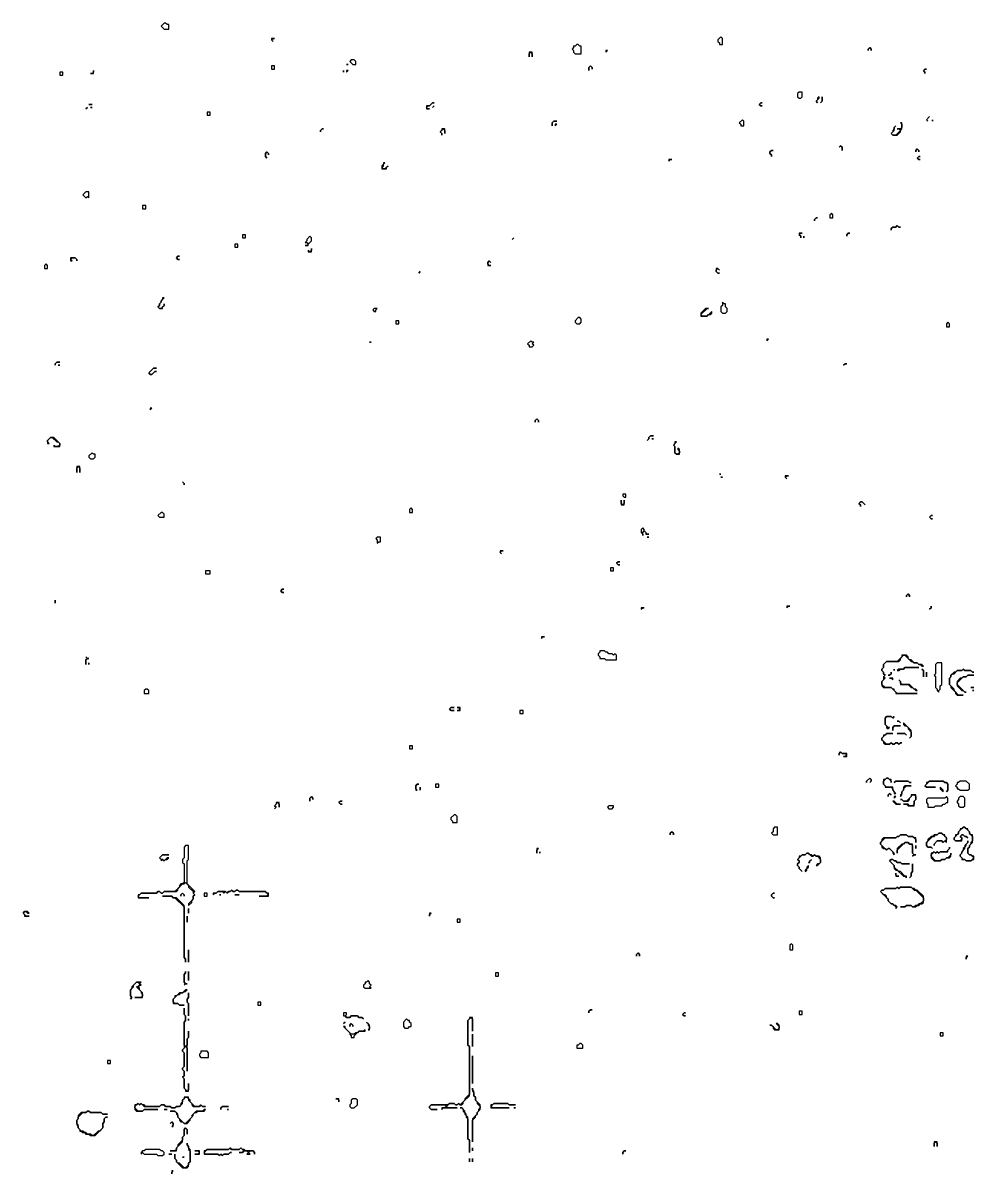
# Model space of a CAD drawing. Header units: metres. Extents: x 0 to 3575, y 1 to 2763.
# Drawn here: x 2308 to 2928, y 2006 to 2756 of the extents above; entities that cross this region are included whole.
import ezdxf

# ---------------------------------------------------------------- set-up
doc = ezdxf.new("R2010")
doc.units = ezdxf.units.M

msp = doc.modelspace()

# ---------------------------------------------------------------- linework, layer by layer
for points in [[(2400, 2756), (2398, 2754), (2400, 2752), (2403, 2752), (2403, 2755), (2402, 2755), (2401, 2756)], [(2470, 2746), (2470, 2745), (2471, 2744), (2470, 2745), (2471, 2746), (2472, 2746)], [(2763, 2747), (2761, 2745), (2761, 2744), (2762, 2743), (2762, 2742), (2764, 2742), (2764, 2746)], [(2669, 2742), (2668, 2741), (2667, 2741), (2667, 2740), (2666, 2739), (2667, 2738), (2667, 2737), (2668, 2736), (2672, 2736), (2672, 2741), (2671, 2741), (2670, 2742)], [(2688, 2738), (2688, 2737), (2689, 2738)], [(2860, 2740), (2859, 2739), (2859, 2738), (2859, 2739), (2860, 2740), (2861, 2739), (2861, 2738), (2861, 2739)], [(2522, 2732), (2521, 2731), (2523, 2729), (2525, 2729), (2525, 2731), (2524, 2732)], [(2638, 2737), (2638, 2734), (2638, 2736), (2639, 2737), (2640, 2736), (2640, 2734), (2640, 2737)], [(2332, 2724), (2332, 2722), (2334, 2722), (2334, 2724)], [(2354, 2725), (2354, 2724), (2353, 2723), (2352, 2723), (2354, 2723)], [(2352, 2725)], [(2366, 2727)], [(2366, 2725)], [(2368, 2727)], [(2368, 2725)], [(2470, 2728), (2470, 2726), (2472, 2726), (2472, 2728)], [(2515, 2726)], [(2517, 2725), (2517, 2724)], [(2519, 2729), (2520, 2729)], [(2519, 2725), (2519, 2724), (2520, 2725)], [(2678, 2728), (2677, 2727), (2677, 2725), (2677, 2727), (2678, 2728), (2679, 2727), (2679, 2726), (2679, 2727)], [(2896, 2726), (2895, 2725), (2896, 2724), (2896, 2723), (2896, 2724), (2895, 2725), (2896, 2726), (2897, 2726)], [(2744, 2711)], [(2744, 2709)], [(2746, 2711)], [(2746, 2709)], [(2814, 2711), (2813, 2710), (2813, 2708), (2814, 2707), (2815, 2707), (2816, 2708), (2816, 2711)], [(2827, 2708), (2826, 2707), (2826, 2706), (2825, 2705), (2826, 2704), (2825, 2705), (2827, 2707)], [(2829, 2708), (2829, 2705), (2828, 2704), (2829, 2705)], [(2350, 2701), (2349, 2700)], [(2351, 2703), (2353, 2703)], [(2352, 2701), (2353, 2701)], [(2575, 2704), (2573, 2702), (2571, 2702), (2571, 2700), (2573, 2700), (2572, 2700), (2571, 2701), (2572, 2702), (2573, 2702), (2575, 2704), (2576, 2704)], [(2576, 2702), (2575, 2701)], [(2789, 2704), (2788, 2703), (2789, 2702), (2790, 2702), (2789, 2702), (2788, 2703), (2789, 2704), (2790, 2704)], [(2428, 2698), (2428, 2696), (2430, 2696), (2430, 2698)], [(2777, 2693), (2775, 2691), (2776, 2690), (2776, 2689), (2778, 2689), (2778, 2692)], [(2879, 2693)], [(2899, 2695), (2897, 2693), (2898, 2692), (2897, 2693)], [(2900, 2697)], [(2901, 2695)], [(2901, 2693), (2901, 2692)], [(2503, 2687), (2502, 2686), (2502, 2685), (2502, 2686), (2503, 2687), (2504, 2687)], [(2504, 2685)], [(2581, 2687), (2581, 2686), (2580, 2685), (2581, 2684), (2581, 2683), (2581, 2684), (2580, 2685), (2582, 2687), (2583, 2686), (2583, 2684), (2583, 2687)], [(2654, 2692), (2653, 2691), (2653, 2689), (2653, 2691), (2654, 2692), (2656, 2692)], [(2653, 2687)], [(2655, 2690), (2655, 2689), (2656, 2690)], [(2880, 2691), (2881, 2690), (2881, 2688), (2880, 2687), (2878, 2687), (2879, 2687), (2880, 2686), (2877, 2683), (2875, 2683), (2874, 2684), (2876, 2686), (2876, 2688), (2877, 2689), (2876, 2688), (2876, 2687), (2875, 2686), (2875, 2685), (2874, 2684), (2875, 2683), (2878, 2683), (2880, 2685), (2880, 2686), (2881, 2687), (2881, 2691)], [(2878, 2691)], [(2467, 2672), (2466, 2671), (2466, 2669), (2467, 2668), (2466, 2669), (2466, 2671), (2467, 2672), (2468, 2671), (2468, 2670), (2468, 2671)], [(2796, 2673), (2795, 2672), (2795, 2671), (2796, 2670), (2796, 2669), (2796, 2670), (2795, 2671), (2795, 2672), (2796, 2673), (2797, 2673)], [(2841, 2676), (2840, 2675), (2841, 2676), (2842, 2675), (2842, 2673), (2842, 2675)], [(2840, 2673)], [(2891, 2674), (2890, 2673), (2890, 2672), (2890, 2673), (2891, 2674), (2892, 2673), (2892, 2672), (2892, 2673)], [(2543, 2665), (2543, 2664), (2542, 2663), (2542, 2661), (2545, 2661), (2545, 2662), (2546, 2663), (2544, 2661), (2543, 2661), (2542, 2662), (2543, 2663), (2543, 2664), (2544, 2665)], [(2545, 2667)], [(2729, 2667), (2729, 2666), (2730, 2667), (2731, 2667)], [(2731, 2665)], [(2892, 2669), (2891, 2668), (2892, 2667), (2893, 2667), (2892, 2667), (2891, 2668), (2892, 2669), (2893, 2669)], [(2349, 2646), (2347, 2644), (2349, 2642), (2350, 2643), (2351, 2642), (2351, 2646)], [(2386, 2637), (2386, 2635), (2388, 2635), (2388, 2637)], [(2825, 2629), (2824, 2628), (2824, 2627), (2824, 2628), (2825, 2629), (2826, 2629)], [(2826, 2627)], [(2835, 2632), (2834, 2631), (2834, 2629), (2836, 2629), (2836, 2631)], [(2451, 2618), (2451, 2616), (2453, 2616), (2453, 2618)], [(2814, 2619), (2814, 2618), (2815, 2617), (2815, 2616), (2815, 2617), (2814, 2618), (2815, 2619), (2816, 2619)], [(2846, 2619), (2845, 2618), (2845, 2617), (2845, 2618), (2846, 2619), (2847, 2619)], [(2878, 2624), (2877, 2623), (2875, 2623), (2874, 2622), (2874, 2621), (2874, 2622), (2875, 2623), (2877, 2623), (2878, 2624), (2879, 2623), (2880, 2623), (2879, 2623)], [(2876, 2621)], [(2446, 2612), (2446, 2610), (2448, 2610), (2448, 2612)], [(2495, 2617), (2493, 2615), (2493, 2614), (2492, 2613), (2493, 2613), (2494, 2612), (2493, 2611), (2492, 2611), (2494, 2611), (2494, 2612), (2496, 2614), (2496, 2616)], [(2628, 2616), (2627, 2615)], [(2817, 2617), (2817, 2616)], [(2847, 2617)], [(2339, 2603), (2339, 2601), (2340, 2601), (2339, 2602), (2340, 2603), (2342, 2603), (2343, 2602), (2343, 2601), (2343, 2602), (2342, 2603)], [(2409, 2604), (2408, 2603), (2409, 2602), (2410, 2602), (2409, 2602), (2408, 2603), (2409, 2604), (2410, 2604)], [(2496, 2609), (2496, 2608), (2495, 2607), (2494, 2608), (2494, 2607), (2496, 2607)], [(2323, 2599), (2322, 2598), (2322, 2596), (2324, 2596), (2324, 2598)], [(2612, 2601), (2611, 2600), (2611, 2598), (2613, 2598), (2612, 2598), (2611, 2599), (2611, 2600), (2612, 2601), (2613, 2600)], [(2699, 2597)], [(2701, 2597)], [(2760, 2596), (2760, 2594), (2761, 2593), (2762, 2593), (2761, 2593), (2760, 2594), (2760, 2595), (2761, 2596), (2762, 2595), (2761, 2596)], [(2567, 2594), (2566, 2593)], [(2712, 2587)], [(2712, 2585)], [(2714, 2587)], [(2714, 2585)], [(2399, 2577), (2399, 2576), (2398, 2575), (2398, 2574), (2397, 2573), (2397, 2572), (2396, 2571), (2397, 2570), (2399, 2570), (2399, 2571), (2400, 2572), (2400, 2573), (2400, 2572), (2398, 2570), (2397, 2570), (2396, 2571), (2397, 2572), (2397, 2573), (2398, 2574), (2398, 2575), (2400, 2577)], [(2764, 2574), (2764, 2572), (2763, 2571), (2763, 2568), (2764, 2567), (2766, 2567), (2767, 2568), (2767, 2570), (2766, 2571), (2766, 2573), (2765, 2573)], [(2537, 2570), (2536, 2569), (2537, 2568), (2538, 2568), (2538, 2569), (2539, 2570)], [(2753, 2570), (2750, 2567), (2750, 2565), (2754, 2565), (2755, 2566), (2756, 2566), (2757, 2567), (2757, 2568), (2754, 2565), (2751, 2565), (2750, 2566), (2754, 2570), (2755, 2570)], [(2551, 2562), (2551, 2560), (2553, 2560), (2553, 2562)], [(2670, 2564), (2668, 2562), (2668, 2561), (2669, 2560), (2671, 2560), (2672, 2561), (2672, 2563), (2671, 2564)], [(2911, 2561), (2910, 2560), (2910, 2558), (2912, 2558), (2912, 2560)], [(2793, 2550), (2793, 2549), (2794, 2550)], [(2534, 2548), (2535, 2548)], [(2534, 2546)], [(2639, 2549), (2637, 2547), (2638, 2546), (2638, 2545), (2640, 2545), (2641, 2546), (2640, 2547), (2641, 2548), (2640, 2548)], [(2644, 2549)], [(2645, 2547)], [(2330, 2535), (2329, 2534), (2329, 2533), (2329, 2534), (2330, 2535), (2332, 2535)], [(2682, 2542)], [(2682, 2540)], [(2684, 2542)], [(2684, 2540)], [(2331, 2533), (2332, 2533)], [(2393, 2531), (2390, 2528), (2391, 2527), (2392, 2527), (2394, 2529), (2395, 2529), (2394, 2529), (2392, 2527), (2391, 2527), (2390, 2528), (2393, 2531), (2395, 2531)], [(2844, 2534), (2843, 2533), (2844, 2534), (2845, 2534)], [(2843, 2531)], [(2845, 2531)], [(2391, 2505), (2391, 2504), (2392, 2505)], [(2631, 2509)], [(2631, 2507)], [(2643, 2498), (2642, 2497), (2642, 2496), (2642, 2497), (2643, 2498), (2644, 2497), (2644, 2496), (2644, 2497)], [(2326, 2486), (2324, 2484), (2324, 2482), (2325, 2482), (2324, 2483), (2324, 2484), (2326, 2486), (2327, 2486), (2330, 2483), (2331, 2483), (2332, 2482), (2332, 2481), (2331, 2480), (2329, 2480), (2328, 2481), (2328, 2480), (2332, 2480), (2332, 2482), (2328, 2486)], [(2717, 2487), (2716, 2486), (2716, 2485), (2715, 2484), (2716, 2485), (2716, 2486), (2717, 2487), (2719, 2487)], [(2718, 2485), (2719, 2485)], [(2733, 2483), (2733, 2482), (2732, 2481), (2733, 2480), (2733, 2476), (2734, 2475), (2736, 2475), (2736, 2478), (2735, 2479), (2735, 2478), (2736, 2477), (2736, 2476), (2735, 2475), (2734, 2475), (2733, 2476), (2733, 2480), (2732, 2481), (2734, 2483)], [(2353, 2476), (2351, 2474), (2351, 2473), (2352, 2472), (2354, 2472), (2355, 2473), (2355, 2475), (2354, 2475)], [(2343, 2467), (2343, 2463), (2343, 2466), (2344, 2467), (2345, 2466), (2345, 2463), (2345, 2467)], [(2762, 2462), (2763, 2462)], [(2763, 2460), (2764, 2460)], [(2766, 2462)], [(2766, 2460)], [(2805, 2461), (2805, 2460), (2806, 2459), (2805, 2460), (2806, 2461), (2807, 2461)], [(2412, 2459)], [(2412, 2457), (2413, 2456), (2413, 2455), (2413, 2456)], [(2414, 2459)], [(2698, 2445), (2698, 2442), (2700, 2442), (2700, 2445), (2700, 2443), (2699, 2442), (2698, 2443)], [(2699, 2449), (2699, 2448), (2700, 2447), (2701, 2447), (2701, 2449)], [(2561, 2440), (2560, 2439), (2560, 2437), (2562, 2437), (2562, 2439)], [(2854, 2444), (2853, 2443), (2854, 2442), (2854, 2441), (2854, 2442), (2853, 2443), (2854, 2444), (2855, 2444), (2857, 2442), (2855, 2444)], [(2398, 2437), (2396, 2435), (2397, 2434), (2400, 2434), (2400, 2436), (2399, 2437)], [(2900, 2435), (2899, 2434), (2900, 2433), (2901, 2433), (2900, 2433), (2899, 2434), (2900, 2435), (2901, 2435)], [(2712, 2427), (2711, 2426), (2711, 2424), (2712, 2423), (2712, 2422), (2712, 2424), (2713, 2425), (2714, 2424), (2714, 2423), (2716, 2423), (2715, 2423), (2713, 2425), (2713, 2426)], [(2539, 2421), (2538, 2420), (2539, 2419), (2539, 2417), (2540, 2418), (2541, 2418), (2541, 2421)], [(2715, 2421), (2716, 2421)], [(2619, 2412), (2619, 2411), (2620, 2410), (2619, 2411), (2620, 2412), (2621, 2412)], [(2623, 2411)], [(2691, 2401), (2691, 2399), (2693, 2399), (2693, 2401)], [(2696, 2405), (2695, 2404), (2696, 2403), (2697, 2403), (2696, 2403), (2695, 2404), (2696, 2405), (2697, 2405)], [(2427, 2399), (2427, 2397), (2430, 2397), (2430, 2399)], [(2477, 2387), (2476, 2386), (2477, 2385), (2478, 2385), (2477, 2385), (2476, 2386), (2477, 2387), (2478, 2387)], [(2329, 2380), (2329, 2378)], [(2331, 2378)], [(2885, 2384), (2884, 2383), (2884, 2382), (2884, 2383), (2885, 2384), (2886, 2383), (2886, 2382), (2886, 2383)], [(2884, 2380)], [(2884, 2378)], [(2886, 2380)], [(2886, 2378)], [(2711, 2375), (2711, 2374), (2712, 2375), (2713, 2375)], [(2713, 2373)], [(2806, 2376), (2806, 2375), (2807, 2376), (2808, 2376)], [(2900, 2376), (2900, 2375), (2899, 2374), (2900, 2375)], [(2902, 2377)], [(2902, 2375)], [(2646, 2356), (2646, 2355), (2647, 2356), (2648, 2356)], [(2647, 2353)], [(2349, 2343), (2350, 2342), (2349, 2341), (2349, 2338), (2349, 2341), (2350, 2342), (2351, 2342), (2350, 2342)], [(2684, 2347), (2684, 2346), (2683, 2345), (2683, 2344), (2684, 2343), (2684, 2342), (2687, 2342), (2688, 2341), (2695, 2341), (2695, 2344), (2694, 2345), (2693, 2344), (2692, 2345), (2690, 2345), (2689, 2346), (2688, 2346), (2687, 2347)], [(2881, 2344), (2881, 2343), (2878, 2340), (2871, 2340), (2869, 2338), (2869, 2336), (2868, 2335), (2868, 2334), (2869, 2333), (2869, 2332), (2870, 2331), (2869, 2330), (2869, 2328), (2868, 2327), (2868, 2324), (2869, 2323), (2874, 2323), (2877, 2320), (2877, 2319), (2891, 2319), (2878, 2319), (2876, 2321), (2876, 2322), (2875, 2322), (2874, 2323), (2870, 2323), (2868, 2325), (2868, 2327), (2870, 2329), (2869, 2330), (2870, 2331), (2869, 2332), (2869, 2333), (2868, 2334), (2868, 2335), (2869, 2336), (2869, 2338), (2871, 2340), (2879, 2340), (2880, 2341), (2880, 2342), (2882, 2344), (2883, 2344), (2887, 2340), (2888, 2340), (2889, 2339), (2891, 2339), (2892, 2338), (2893, 2338), (2894, 2337), (2895, 2337), (2894, 2338), (2892, 2338), (2891, 2339), (2889, 2339), (2887, 2341), (2886, 2341), (2885, 2342), (2885, 2343), (2884, 2344)], [(2351, 2339), (2351, 2338)], [(2874, 2333), (2874, 2332), (2873, 2331), (2872, 2331), (2873, 2331), (2874, 2332)], [(2874, 2335)], [(2876, 2335), (2876, 2334)], [(2883, 2336), (2882, 2335), (2879, 2335), (2878, 2334), (2879, 2334), (2880, 2335), (2882, 2335), (2883, 2336), (2892, 2336)], [(2894, 2335), (2895, 2334), (2895, 2330), (2895, 2334)], [(2897, 2333), (2897, 2330)], [(2904, 2339), (2903, 2338), (2903, 2332), (2902, 2331), (2903, 2330), (2903, 2323), (2904, 2322), (2904, 2321), (2905, 2320), (2905, 2321), (2906, 2322), (2906, 2324), (2907, 2325), (2907, 2339)], [(2921, 2335), (2920, 2334), (2917, 2334), (2916, 2333), (2915, 2333), (2913, 2331), (2913, 2330), (2912, 2329), (2912, 2325), (2913, 2324), (2913, 2323), (2916, 2320), (2916, 2319), (2917, 2318), (2921, 2318), (2918, 2318), (2915, 2321), (2915, 2322), (2912, 2325), (2912, 2329), (2913, 2330), (2913, 2331), (2914, 2332), (2915, 2332), (2917, 2334), (2920, 2334), (2921, 2335), (2922, 2334), (2926, 2334), (2927, 2333), (2928, 2333), (2927, 2333), (2926, 2334), (2922, 2334)], [(2873, 2329), (2874, 2329), (2875, 2328), (2875, 2329)], [(2877, 2328)], [(2879, 2328), (2880, 2327), (2880, 2325), (2885, 2325), (2887, 2323), (2888, 2323), (2890, 2321), (2891, 2321), (2890, 2322), (2889, 2322), (2886, 2325), (2881, 2325), (2880, 2326), (2880, 2327)], [(2924, 2331), (2923, 2330), (2921, 2330), (2920, 2329), (2919, 2329), (2917, 2327), (2917, 2324), (2920, 2321), (2921, 2321), (2922, 2320), (2923, 2320), (2922, 2320), (2917, 2325), (2917, 2326), (2921, 2330), (2923, 2330), (2924, 2331), (2928, 2331)], [(2388, 2322), (2387, 2321), (2387, 2319), (2390, 2319), (2390, 2321), (2389, 2322)], [(2925, 2321)], [(2926, 2323), (2928, 2323)], [(2927, 2321), (2928, 2321)], [(2587, 2310), (2586, 2309), (2587, 2308), (2589, 2308), (2587, 2308), (2586, 2309), (2587, 2310), (2589, 2310)], [(2591, 2310), (2592, 2310), (2593, 2309), (2592, 2308), (2591, 2308), (2593, 2308), (2593, 2310)], [(2632, 2308), (2632, 2306), (2634, 2306), (2634, 2308)], [(2871, 2304), (2870, 2303), (2870, 2299), (2871, 2298), (2871, 2297), (2872, 2296), (2873, 2297), (2872, 2297), (2870, 2299), (2870, 2303), (2871, 2304), (2874, 2304), (2875, 2303), (2876, 2304), (2875, 2303), (2874, 2304)], [(2876, 2298), (2875, 2297), (2875, 2295), (2875, 2297), (2876, 2298), (2880, 2298)], [(2878, 2301), (2879, 2301), (2880, 2300), (2879, 2301)], [(2882, 2300), (2882, 2299), (2883, 2298), (2884, 2298), (2885, 2297), (2885, 2296), (2887, 2294), (2887, 2291), (2886, 2290), (2887, 2291), (2887, 2295)], [(2871, 2293), (2870, 2292), (2869, 2292), (2869, 2291), (2868, 2290), (2868, 2289), (2869, 2288), (2869, 2287), (2870, 2286), (2873, 2286), (2874, 2287), (2875, 2286), (2876, 2286), (2877, 2287), (2878, 2287), (2879, 2286), (2880, 2287), (2881, 2287), (2880, 2287), (2879, 2286), (2878, 2287), (2877, 2287), (2876, 2286), (2875, 2286), (2874, 2287), (2873, 2286), (2871, 2286), (2868, 2289), (2868, 2290), (2871, 2293), (2875, 2293)], [(2878, 2293), (2883, 2293), (2884, 2292), (2883, 2293)], [(2560, 2285), (2560, 2283), (2562, 2283), (2562, 2285)], [(2841, 2281), (2840, 2280), (2840, 2279), (2840, 2280), (2841, 2281), (2842, 2280), (2844, 2280), (2845, 2279), (2844, 2278), (2843, 2278), (2845, 2278), (2845, 2280), (2842, 2280)], [(2565, 2260), (2564, 2259), (2564, 2256), (2565, 2256), (2564, 2257), (2564, 2259), (2565, 2260), (2566, 2260)], [(2567, 2258), (2567, 2256)], [(2577, 2260), (2577, 2258), (2579, 2258), (2579, 2260)], [(2860, 2264), (2858, 2262), (2858, 2261), (2858, 2262), (2860, 2264), (2861, 2263), (2861, 2262), (2860, 2261), (2861, 2262), (2861, 2263)], [(2871, 2264), (2870, 2263), (2869, 2263), (2869, 2260), (2870, 2259), (2870, 2258), (2874, 2258), (2875, 2257), (2875, 2256), (2876, 2255), (2876, 2254), (2877, 2254), (2875, 2256), (2875, 2258), (2871, 2258), (2869, 2260), (2869, 2262), (2871, 2264), (2872, 2264), (2874, 2262), (2874, 2261), (2874, 2263), (2873, 2263), (2872, 2264)], [(2877, 2262), (2876, 2261), (2877, 2262), (2885, 2262), (2886, 2261), (2887, 2261), (2886, 2261), (2885, 2262)], [(2883, 2259), (2882, 2258), (2882, 2256), (2881, 2255), (2881, 2254), (2880, 2253), (2880, 2252), (2881, 2253), (2881, 2255), (2882, 2256), (2882, 2257), (2884, 2259), (2887, 2259)], [(2899, 2262), (2898, 2261), (2897, 2261), (2897, 2260), (2896, 2259), (2897, 2258), (2903, 2258), (2897, 2258), (2896, 2259), (2899, 2262), (2908, 2262), (2909, 2261), (2910, 2261), (2911, 2260), (2911, 2256), (2910, 2255), (2911, 2256), (2911, 2260), (2910, 2261), (2909, 2261), (2908, 2262)], [(2906, 2258), (2906, 2257), (2908, 2255), (2908, 2256)], [(2919, 2262), (2918, 2261), (2917, 2261), (2917, 2260), (2916, 2259), (2917, 2258), (2917, 2257), (2918, 2257), (2919, 2256), (2924, 2256), (2925, 2257), (2925, 2260), (2923, 2262)], [(2496, 2252), (2495, 2251), (2495, 2249), (2495, 2251), (2496, 2252), (2497, 2251), (2497, 2250), (2497, 2251)], [(2873, 2254), (2872, 2253), (2872, 2252), (2872, 2253), (2873, 2254), (2874, 2253)], [(2874, 2251)], [(2876, 2252), (2876, 2251), (2877, 2252)], [(2887, 2253), (2887, 2252), (2884, 2249), (2882, 2249), (2881, 2250), (2880, 2250), (2881, 2250), (2882, 2249), (2885, 2249), (2886, 2250), (2886, 2251), (2888, 2253), (2889, 2253), (2890, 2252), (2890, 2250), (2889, 2249), (2889, 2247), (2888, 2246), (2886, 2246), (2885, 2247), (2882, 2247), (2884, 2247), (2885, 2246), (2889, 2246), (2889, 2249), (2890, 2250), (2890, 2253)], [(2910, 2252), (2909, 2251), (2898, 2251), (2897, 2250), (2897, 2248), (2898, 2247), (2898, 2245), (2902, 2245), (2903, 2246), (2907, 2246), (2908, 2247), (2909, 2247), (2910, 2248), (2911, 2248), (2911, 2251)], [(2919, 2252), (2918, 2251), (2918, 2250), (2917, 2249), (2917, 2248), (2918, 2247), (2918, 2246), (2919, 2245), (2921, 2245), (2922, 2246), (2922, 2251), (2921, 2252)], [(2473, 2248), (2473, 2247), (2472, 2246), (2473, 2245), (2472, 2244), (2473, 2245), (2472, 2246), (2474, 2248), (2475, 2247), (2475, 2245), (2475, 2248)], [(2515, 2249), (2514, 2248), (2515, 2247), (2516, 2247), (2515, 2247), (2514, 2248), (2515, 2249), (2516, 2249)], [(2690, 2246), (2689, 2245), (2690, 2244), (2692, 2244), (2693, 2245), (2693, 2246)], [(2694, 2243)], [(2696, 2244)], [(2875, 2249), (2877, 2247), (2880, 2247), (2878, 2247), (2876, 2249)], [(2589, 2240), (2587, 2238), (2587, 2237), (2588, 2236), (2588, 2235), (2591, 2235), (2591, 2239), (2590, 2240)], [(2731, 2229), (2730, 2228), (2730, 2227), (2730, 2228), (2731, 2229), (2732, 2228), (2732, 2227), (2732, 2228)], [(2798, 2232), (2797, 2231), (2797, 2229), (2796, 2228), (2797, 2227), (2800, 2227), (2800, 2232)], [(2905, 2228), (2904, 2227), (2902, 2227), (2901, 2226), (2900, 2226), (2898, 2224), (2898, 2223), (2897, 2222), (2897, 2220), (2898, 2219), (2900, 2219), (2901, 2218), (2900, 2219), (2898, 2219), (2897, 2220), (2897, 2222), (2901, 2226), (2902, 2226), (2903, 2227), (2904, 2227), (2905, 2228), (2907, 2228), (2910, 2225), (2910, 2224), (2908, 2222), (2907, 2223), (2904, 2223), (2902, 2221), (2902, 2220), (2902, 2221), (2904, 2223), (2907, 2223), (2908, 2222), (2909, 2223), (2910, 2222), (2910, 2225), (2909, 2226), (2909, 2227), (2908, 2227), (2907, 2228)], [(2921, 2232), (2920, 2231), (2919, 2231), (2919, 2230), (2918, 2229), (2918, 2228), (2917, 2227), (2916, 2227), (2916, 2226), (2915, 2225), (2915, 2224), (2916, 2223), (2920, 2223), (2920, 2225), (2919, 2226), (2920, 2227), (2921, 2227), (2922, 2226), (2923, 2226), (2924, 2225), (2923, 2226), (2922, 2226), (2921, 2227), (2920, 2227), (2919, 2226), (2920, 2225), (2920, 2224), (2919, 2223), (2916, 2223), (2915, 2224), (2915, 2225), (2918, 2228), (2918, 2229), (2921, 2232), (2922, 2232), (2925, 2229), (2925, 2228), (2927, 2226), (2927, 2223), (2926, 2222), (2926, 2221), (2925, 2220), (2925, 2219), (2924, 2218), (2924, 2215), (2925, 2214), (2926, 2214), (2928, 2212), (2926, 2210), (2923, 2210), (2922, 2211), (2921, 2211), (2919, 2213), (2919, 2214), (2920, 2215), (2920, 2216), (2922, 2218), (2922, 2219), (2923, 2220), (2923, 2221), (2924, 2222), (2924, 2223), (2924, 2222), (2922, 2220), (2922, 2219), (2921, 2218), (2921, 2217), (2920, 2216), (2920, 2215), (2919, 2214), (2919, 2213), (2920, 2212), (2920, 2211), (2922, 2211), (2923, 2210), (2926, 2210), (2927, 2211), (2928, 2211), (2928, 2213), (2927, 2213), (2926, 2214), (2925, 2214), (2924, 2215), (2924, 2218), (2925, 2219), (2925, 2220), (2927, 2222), (2927, 2227), (2926, 2227), (2925, 2228), (2925, 2229), (2924, 2230), (2924, 2231), (2923, 2231), (2922, 2232)], [(2414, 2220), (2413, 2219), (2413, 2212), (2412, 2211), (2412, 2209), (2413, 2208), (2413, 2196), (2412, 2195), (2411, 2195), (2410, 2194), (2410, 2193), (2407, 2190), (2400, 2190), (2399, 2189), (2398, 2189), (2397, 2190), (2396, 2190), (2395, 2189), (2385, 2189), (2384, 2188), (2383, 2188), (2383, 2186), (2390, 2186), (2384, 2186), (2383, 2187), (2385, 2189), (2395, 2189), (2396, 2190), (2397, 2190), (2398, 2189), (2399, 2189), (2400, 2190), (2408, 2190), (2409, 2191), (2409, 2192), (2412, 2195), (2413, 2195), (2414, 2196), (2416, 2194), (2416, 2193), (2419, 2190), (2419, 2189), (2420, 2188), (2419, 2187), (2419, 2185), (2416, 2182), (2416, 2181), (2418, 2183), (2418, 2184), (2419, 2185), (2419, 2187), (2420, 2188), (2419, 2189), (2420, 2190), (2415, 2195), (2415, 2210), (2416, 2211), (2416, 2220)], [(2730, 2225)], [(2880, 2227), (2879, 2226), (2878, 2226), (2877, 2225), (2869, 2225), (2868, 2224), (2868, 2223), (2867, 2222), (2867, 2221), (2868, 2220), (2868, 2219), (2869, 2218), (2870, 2218), (2871, 2217), (2872, 2218), (2873, 2218), (2875, 2216), (2875, 2215), (2876, 2214), (2876, 2215), (2873, 2218), (2872, 2218), (2871, 2217), (2867, 2221), (2867, 2222), (2870, 2225), (2877, 2225), (2878, 2226), (2879, 2226), (2880, 2227), (2884, 2227), (2885, 2226), (2888, 2226), (2890, 2224), (2890, 2222), (2890, 2225), (2889, 2225), (2888, 2226), (2885, 2226), (2884, 2227)], [(2883, 2222), (2882, 2221), (2881, 2221), (2878, 2218), (2878, 2215), (2878, 2217), (2883, 2222), (2885, 2222), (2886, 2221), (2887, 2221), (2888, 2220), (2888, 2215), (2889, 2214), (2888, 2213), (2889, 2214), (2890, 2214), (2889, 2214), (2888, 2215), (2888, 2221), (2886, 2221), (2885, 2222)], [(2890, 2220), (2890, 2218)], [(2399, 2214), (2397, 2212), (2398, 2211), (2398, 2210), (2399, 2211), (2400, 2210), (2401, 2211), (2402, 2211), (2403, 2212), (2402, 2212), (2400, 2210), (2399, 2211), (2398, 2211), (2397, 2212), (2399, 2214), (2403, 2214)], [(2643, 2218), (2643, 2215), (2643, 2217), (2644, 2218)], [(2645, 2216), (2645, 2215)], [(2819, 2215), (2818, 2214), (2816, 2214), (2815, 2213), (2814, 2213), (2814, 2212), (2813, 2211), (2814, 2210), (2814, 2209), (2813, 2208), (2813, 2207), (2814, 2206), (2814, 2205), (2816, 2203), (2814, 2205), (2814, 2206), (2813, 2207), (2813, 2208), (2814, 2209), (2814, 2210), (2813, 2211), (2816, 2214), (2818, 2214), (2819, 2215), (2820, 2215), (2822, 2213), (2823, 2213), (2824, 2214), (2825, 2213), (2826, 2213), (2828, 2211), (2828, 2209), (2827, 2208), (2826, 2208), (2825, 2207), (2826, 2207), (2828, 2209), (2828, 2212), (2827, 2213), (2825, 2213), (2824, 2214), (2823, 2213), (2822, 2214), (2821, 2214), (2820, 2215)], [(2912, 2219), (2912, 2218), (2910, 2216), (2906, 2216), (2905, 2215), (2904, 2216), (2903, 2215), (2902, 2216), (2901, 2215), (2900, 2215), (2900, 2212), (2902, 2210), (2906, 2210), (2907, 2211), (2909, 2211), (2910, 2212), (2912, 2212), (2913, 2213), (2913, 2215), (2913, 2214), (2911, 2212), (2910, 2212), (2909, 2211), (2907, 2211), (2906, 2210), (2903, 2210), (2900, 2213), (2900, 2214), (2902, 2216), (2903, 2215), (2904, 2216), (2905, 2215), (2906, 2216), (2911, 2216), (2911, 2217), (2912, 2218)], [(2914, 2219)], [(2914, 2217)], [(2820, 2207), (2819, 2206), (2819, 2205), (2818, 2204), (2818, 2203), (2819, 2204), (2819, 2205), (2820, 2206)], [(2822, 2211), (2820, 2209), (2821, 2209), (2821, 2210)], [(2822, 2207)], [(2823, 2209)], [(2874, 2211), (2873, 2210), (2876, 2207), (2876, 2205), (2877, 2204), (2878, 2204), (2882, 2200), (2883, 2200), (2884, 2199), (2884, 2200), (2883, 2200), (2880, 2203), (2879, 2203), (2876, 2206), (2876, 2207), (2873, 2210), (2874, 2211), (2875, 2211), (2876, 2210), (2877, 2210), (2878, 2209), (2880, 2209), (2881, 2208), (2886, 2208), (2881, 2208), (2880, 2209), (2878, 2209), (2877, 2210), (2876, 2210), (2875, 2211)], [(2888, 2208), (2888, 2203), (2887, 2202), (2887, 2200), (2886, 2199), (2887, 2200), (2887, 2202), (2888, 2203)], [(2877, 2202), (2877, 2200), (2879, 2200), (2878, 2200), (2877, 2201)], [(2444, 2191), (2443, 2190), (2442, 2190), (2441, 2189), (2440, 2190), (2435, 2190), (2434, 2189), (2432, 2189), (2432, 2188), (2433, 2189), (2434, 2189), (2435, 2190), (2438, 2190), (2439, 2189), (2440, 2190), (2441, 2189), (2442, 2190), (2443, 2190), (2444, 2191), (2445, 2190), (2446, 2190), (2447, 2191), (2448, 2191), (2449, 2190), (2466, 2190), (2468, 2188), (2467, 2187), (2462, 2187), (2468, 2187), (2468, 2189), (2467, 2189), (2466, 2190), (2449, 2190), (2448, 2191), (2447, 2191), (2446, 2190), (2445, 2190)], [(2878, 2193), (2877, 2192), (2870, 2192), (2869, 2191), (2868, 2191), (2867, 2190), (2872, 2185), (2872, 2184), (2874, 2182), (2875, 2182), (2877, 2180), (2877, 2179), (2878, 2180), (2877, 2181), (2876, 2181), (2875, 2182), (2874, 2182), (2872, 2184), (2872, 2185), (2871, 2186), (2871, 2187), (2870, 2188), (2869, 2188), (2867, 2190), (2868, 2191), (2869, 2191), (2870, 2192), (2877, 2192), (2878, 2193), (2879, 2192), (2880, 2193), (2887, 2193), (2889, 2191), (2890, 2191), (2895, 2186), (2895, 2184), (2893, 2182), (2892, 2182), (2891, 2181), (2890, 2181), (2889, 2180), (2888, 2180), (2887, 2181), (2884, 2181), (2883, 2180), (2880, 2180), (2883, 2180), (2884, 2181), (2887, 2181), (2888, 2180), (2890, 2180), (2891, 2181), (2892, 2181), (2893, 2182), (2894, 2182), (2895, 2183), (2895, 2187), (2891, 2191), (2890, 2191), (2889, 2192), (2888, 2192), (2887, 2193), (2880, 2193), (2879, 2192)], [(2399, 2187), (2405, 2187), (2406, 2186), (2407, 2186), (2413, 2180), (2413, 2147), (2414, 2146), (2414, 2144), (2414, 2146), (2413, 2147), (2413, 2181), (2408, 2186), (2406, 2186), (2405, 2187)], [(2412, 2189), (2411, 2188), (2411, 2187), (2411, 2188), (2412, 2189), (2413, 2188), (2413, 2187), (2413, 2188)], [(2426, 2189), (2426, 2187), (2428, 2187), (2428, 2189)], [(2436, 2188), (2437, 2188)], [(2446, 2188), (2449, 2188)], [(2797, 2189), (2796, 2188), (2796, 2187), (2797, 2186), (2798, 2186), (2797, 2186), (2796, 2187), (2796, 2188), (2797, 2189), (2798, 2189)], [(2309, 2177), (2308, 2176), (2309, 2175), (2309, 2174), (2312, 2174), (2310, 2174), (2308, 2176), (2309, 2177), (2310, 2177), (2311, 2176), (2312, 2176), (2311, 2177)], [(2416, 2179), (2416, 2176)], [(2573, 2176), (2573, 2174), (2573, 2175), (2574, 2176)], [(2415, 2174), (2415, 2170)], [(2591, 2172), (2591, 2170), (2593, 2170), (2593, 2172)], [(2809, 2156), (2808, 2155), (2808, 2152), (2810, 2152), (2810, 2155)], [(2416, 2152), (2416, 2144)], [(2709, 2150), (2708, 2149), (2708, 2148), (2708, 2149), (2709, 2150), (2710, 2149), (2710, 2148), (2710, 2149)], [(2923, 2148), (2923, 2146), (2923, 2147), (2924, 2148)], [(2925, 2146)], [(2414, 2138), (2414, 2137), (2413, 2136), (2413, 2131), (2414, 2130), (2413, 2129), (2414, 2130), (2415, 2130), (2414, 2130), (2413, 2131), (2413, 2136), (2414, 2137)], [(2416, 2138), (2416, 2132)], [(2382, 2131), (2379, 2128), (2379, 2127), (2378, 2126), (2378, 2122), (2379, 2121), (2378, 2120), (2379, 2121), (2378, 2122), (2378, 2126), (2380, 2128), (2380, 2129), (2382, 2131), (2383, 2131), (2384, 2130), (2384, 2129), (2383, 2128), (2382, 2128), (2385, 2125), (2385, 2124), (2386, 2123), (2386, 2122), (2385, 2121), (2381, 2121), (2386, 2121), (2386, 2124), (2384, 2126), (2384, 2127), (2383, 2128), (2384, 2129), (2385, 2129), (2384, 2130), (2385, 2131)], [(2533, 2132), (2532, 2131), (2531, 2131), (2531, 2130), (2530, 2129), (2530, 2128), (2531, 2127), (2535, 2127), (2534, 2128), (2535, 2129), (2534, 2130), (2534, 2131)], [(2616, 2137), (2616, 2135), (2618, 2135), (2618, 2137)], [(2414, 2126), (2412, 2124), (2410, 2124), (2408, 2122), (2407, 2122), (2407, 2121), (2406, 2120), (2406, 2117), (2409, 2117), (2410, 2116), (2413, 2116), (2410, 2116), (2409, 2117), (2407, 2117), (2406, 2118), (2406, 2120), (2409, 2123), (2410, 2123), (2411, 2124), (2412, 2124), (2413, 2125), (2414, 2125), (2415, 2126)], [(2416, 2124), (2416, 2121), (2415, 2120), (2415, 2118), (2416, 2117), (2416, 2109), (2416, 2117), (2415, 2118), (2415, 2120), (2416, 2121)], [(2461, 2118), (2461, 2116), (2463, 2116), (2463, 2118)], [(2413, 2114), (2413, 2110), (2414, 2109), (2414, 2106), (2413, 2105), (2413, 2088), (2412, 2087), (2412, 2086), (2413, 2085), (2413, 2076), (2412, 2075), (2412, 2074), (2413, 2073), (2413, 2070), (2412, 2069), (2413, 2068), (2413, 2062), (2414, 2061), (2414, 2060), (2416, 2060), (2416, 2065), (2416, 2061), (2415, 2060), (2413, 2062), (2413, 2068), (2412, 2069), (2413, 2070), (2413, 2073), (2412, 2074), (2412, 2075), (2413, 2076), (2413, 2085), (2412, 2086), (2412, 2087), (2414, 2089), (2415, 2088), (2415, 2073), (2415, 2094), (2416, 2095), (2416, 2099), (2416, 2095), (2415, 2094), (2415, 2090), (2414, 2089), (2413, 2090), (2413, 2105), (2414, 2106), (2414, 2109), (2413, 2110)], [(2517, 2111), (2517, 2109), (2518, 2109), (2519, 2108), (2521, 2108), (2522, 2109), (2526, 2109), (2527, 2108), (2529, 2108), (2530, 2107), (2529, 2108), (2527, 2108), (2526, 2109), (2522, 2109), (2521, 2108), (2519, 2108), (2518, 2109), (2519, 2110), (2519, 2111)], [(2599, 2108), (2599, 2107), (2598, 2106), (2598, 2090), (2599, 2089), (2599, 2058), (2596, 2055), (2596, 2054), (2593, 2051), (2592, 2052), (2591, 2051), (2590, 2051), (2589, 2052), (2586, 2052), (2585, 2051), (2574, 2051), (2573, 2050), (2573, 2049), (2574, 2048), (2578, 2048), (2574, 2048), (2573, 2049), (2573, 2050), (2574, 2051), (2583, 2051), (2584, 2050), (2583, 2049), (2581, 2049), (2581, 2048), (2582, 2049), (2591, 2049), (2585, 2049), (2584, 2050), (2586, 2052), (2589, 2052), (2590, 2051), (2591, 2051), (2592, 2052), (2593, 2051), (2594, 2051), (2595, 2052), (2595, 2053), (2599, 2057), (2599, 2089), (2598, 2090), (2598, 2106), (2600, 2108), (2601, 2107), (2601, 2099), (2601, 2108)], [(2678, 2113), (2677, 2112), (2677, 2111), (2677, 2112), (2678, 2113), (2679, 2113)], [(2679, 2111)], [(2739, 2111), (2738, 2110), (2739, 2109), (2740, 2109), (2739, 2109), (2738, 2110), (2739, 2111), (2740, 2111)], [(2776, 2114)], [(2776, 2112)], [(2778, 2114)], [(2778, 2112)], [(2814, 2112), (2814, 2110), (2816, 2110), (2816, 2112)], [(2416, 2107), (2416, 2106)], [(2518, 2105), (2517, 2104)], [(2517, 2102), (2521, 2098), (2521, 2097), (2522, 2096), (2522, 2095), (2524, 2095), (2524, 2096), (2527, 2099), (2531, 2099), (2531, 2100), (2530, 2099), (2527, 2099), (2526, 2098), (2525, 2098), (2524, 2097), (2522, 2097), (2518, 2101), (2518, 2102)], [(2522, 2104), (2521, 2103), (2521, 2102), (2521, 2103), (2522, 2104), (2523, 2103), (2523, 2102), (2523, 2103)], [(2532, 2105), (2533, 2104), (2533, 2103), (2534, 2102), (2534, 2101), (2533, 2100), (2534, 2100), (2534, 2103)], [(2558, 2107), (2556, 2105), (2556, 2102), (2557, 2101), (2559, 2101), (2560, 2102), (2561, 2102), (2561, 2104), (2560, 2105), (2560, 2106), (2559, 2106)], [(2795, 2105)], [(2799, 2104), (2801, 2102), (2801, 2101), (2800, 2100), (2799, 2100), (2796, 2103), (2795, 2103), (2796, 2103), (2797, 2102), (2797, 2101), (2798, 2100), (2801, 2100), (2801, 2103), (2800, 2104)], [(2797, 2105)], [(2601, 2097), (2601, 2089)], [(2906, 2098), (2906, 2096), (2908, 2096), (2908, 2098)], [(2424, 2086), (2424, 2085), (2423, 2084), (2423, 2083), (2424, 2082), (2429, 2082), (2429, 2085), (2428, 2086)], [(2671, 2091), (2670, 2090), (2669, 2090), (2669, 2088), (2673, 2088), (2673, 2090), (2672, 2091)], [(2363, 2080), (2363, 2078), (2365, 2078), (2365, 2080)], [(2601, 2083), (2601, 2065)], [(2413, 2056), (2413, 2055), (2412, 2054), (2412, 2053), (2411, 2052), (2411, 2051), (2410, 2050), (2408, 2050), (2407, 2049), (2405, 2049), (2404, 2050), (2401, 2050), (2400, 2051), (2398, 2051), (2397, 2050), (2388, 2050), (2387, 2051), (2386, 2051), (2385, 2052), (2384, 2051), (2383, 2052), (2382, 2051), (2381, 2051), (2381, 2048), (2382, 2047), (2386, 2047), (2387, 2048), (2396, 2048), (2387, 2048), (2386, 2047), (2383, 2047), (2381, 2049), (2381, 2050), (2383, 2052), (2384, 2051), (2385, 2052), (2387, 2050), (2397, 2050), (2398, 2051), (2400, 2051), (2401, 2050), (2404, 2050), (2405, 2049), (2407, 2049), (2408, 2050), (2410, 2050), (2412, 2052), (2412, 2054), (2414, 2056), (2415, 2056), (2416, 2055), (2416, 2054), (2418, 2052), (2418, 2051), (2419, 2050), (2423, 2050), (2424, 2051), (2425, 2050), (2427, 2050), (2425, 2050), (2424, 2051), (2423, 2050), (2420, 2050), (2417, 2053), (2417, 2054), (2416, 2055), (2416, 2056)], [(2512, 2055), (2513, 2055), (2514, 2054), (2514, 2053), (2514, 2055)], [(2523, 2055), (2522, 2054), (2522, 2052), (2521, 2051), (2521, 2050), (2522, 2049), (2524, 2049), (2526, 2051), (2526, 2054), (2525, 2055)], [(2601, 2062), (2601, 2060), (2602, 2059), (2602, 2057), (2603, 2056), (2603, 2054), (2604, 2053), (2604, 2052), (2606, 2050), (2606, 2049), (2605, 2048), (2605, 2047), (2604, 2046), (2604, 2045), (2601, 2042), (2601, 2027), (2601, 2041), (2603, 2043), (2603, 2044), (2604, 2045), (2604, 2046), (2606, 2048), (2606, 2051), (2603, 2054), (2603, 2056), (2602, 2057), (2602, 2060), (2601, 2061)], [(2400, 2048), (2402, 2048)], [(2426, 2048), (2425, 2047), (2421, 2047), (2418, 2044), (2418, 2043), (2414, 2039), (2413, 2039), (2409, 2043), (2409, 2045), (2407, 2047), (2404, 2047), (2407, 2047), (2408, 2046), (2408, 2045), (2409, 2044), (2409, 2043), (2410, 2042), (2410, 2041), (2411, 2040), (2412, 2040), (2413, 2039), (2415, 2039), (2417, 2041), (2417, 2042), (2419, 2044), (2419, 2045), (2420, 2046), (2421, 2046), (2422, 2047), (2426, 2047), (2427, 2048)], [(2438, 2050), (2437, 2049), (2437, 2048), (2437, 2049), (2438, 2050), (2442, 2050)], [(2441, 2048), (2442, 2048)], [(2512, 2053)], [(2593, 2049), (2594, 2049), (2595, 2048), (2595, 2047), (2596, 2046), (2596, 2045), (2597, 2044), (2597, 2043), (2598, 2042), (2598, 2029), (2599, 2028), (2599, 2020), (2599, 2028), (2598, 2029), (2598, 2043), (2597, 2044), (2597, 2045), (2596, 2046), (2596, 2047), (2594, 2049)], [(2615, 2052), (2614, 2051), (2613, 2051), (2613, 2049), (2625, 2049), (2614, 2049), (2613, 2050), (2615, 2052), (2624, 2052), (2625, 2051), (2629, 2051), (2625, 2051), (2624, 2052)], [(2628, 2049), (2629, 2049)], [(2350, 2047), (2349, 2046), (2346, 2046), (2344, 2044), (2344, 2042), (2343, 2041), (2343, 2038), (2344, 2037), (2344, 2036), (2345, 2035), (2345, 2034), (2346, 2034), (2347, 2033), (2348, 2033), (2349, 2032), (2351, 2032), (2352, 2031), (2355, 2031), (2360, 2036), (2360, 2039), (2361, 2040), (2361, 2042), (2362, 2043), (2363, 2043), (2362, 2043), (2361, 2042), (2361, 2040), (2360, 2039), (2360, 2036), (2358, 2034), (2357, 2034), (2354, 2031), (2353, 2031), (2352, 2032), (2350, 2032), (2349, 2033), (2348, 2033), (2347, 2034), (2346, 2034), (2344, 2036), (2344, 2038), (2343, 2039), (2343, 2041), (2344, 2042), (2344, 2043), (2347, 2046), (2349, 2046), (2350, 2047), (2351, 2047), (2352, 2046), (2359, 2046), (2360, 2045), (2363, 2045), (2360, 2045), (2359, 2046), (2352, 2046), (2351, 2047)], [(2405, 2040), (2404, 2039), (2405, 2040), (2406, 2039), (2406, 2038), (2405, 2037), (2406, 2037), (2406, 2039)], [(2414, 2036), (2413, 2035), (2413, 2031), (2412, 2030), (2412, 2028), (2409, 2025), (2409, 2024), (2408, 2023), (2408, 2022), (2407, 2021), (2404, 2021), (2408, 2021), (2408, 2023), (2412, 2027), (2412, 2030), (2413, 2031), (2413, 2035), (2414, 2036), (2415, 2035), (2415, 2032), (2415, 2035)], [(2415, 2026), (2415, 2025), (2416, 2024), (2416, 2022), (2417, 2021), (2417, 2014), (2416, 2013), (2416, 2012), (2414, 2010), (2413, 2010), (2410, 2013), (2409, 2013), (2408, 2014), (2408, 2015), (2407, 2016), (2407, 2019), (2407, 2016), (2408, 2015), (2408, 2014), (2412, 2010), (2415, 2010), (2416, 2011), (2416, 2013), (2417, 2014), (2417, 2022), (2416, 2023), (2416, 2024), (2415, 2025)], [(2601, 2025)], [(2902, 2027), (2902, 2024), (2902, 2026), (2903, 2027), (2904, 2026), (2904, 2024), (2904, 2027)], [(2388, 2022), (2387, 2021), (2386, 2021), (2385, 2020), (2385, 2019), (2386, 2020), (2387, 2019), (2395, 2019), (2396, 2018), (2399, 2018), (2400, 2019), (2400, 2020), (2399, 2021), (2398, 2021), (2397, 2022)], [(2403, 2019), (2405, 2019)], [(2420, 2021), (2422, 2021), (2423, 2020), (2422, 2019), (2420, 2019), (2423, 2019), (2423, 2021)], [(2443, 2023), (2442, 2022), (2428, 2022), (2427, 2021), (2426, 2021), (2426, 2019), (2435, 2019), (2436, 2018), (2437, 2019), (2438, 2018), (2439, 2019), (2442, 2019), (2443, 2020), (2444, 2020), (2443, 2020), (2442, 2019), (2439, 2019), (2438, 2018), (2437, 2019), (2436, 2018), (2435, 2019), (2427, 2019), (2426, 2020), (2428, 2022), (2442, 2022), (2443, 2023), (2444, 2022), (2449, 2022), (2450, 2023), (2452, 2021), (2451, 2020), (2449, 2020), (2451, 2020), (2452, 2021), (2454, 2021), (2455, 2020), (2454, 2019), (2456, 2019), (2455, 2020), (2456, 2021), (2458, 2021), (2459, 2020), (2459, 2019), (2459, 2020), (2458, 2021), (2453, 2021), (2452, 2022), (2451, 2022), (2450, 2023), (2449, 2022), (2444, 2022)], [(2599, 2018)], [(2601, 2023), (2601, 2021)], [(2700, 2021), (2699, 2020), (2699, 2019), (2699, 2020), (2700, 2021), (2701, 2021)], [(2701, 2019)], [(2412, 2017), (2413, 2017)], [(2412, 2015)], [(2599, 2016), (2599, 2014)], [(2601, 2016), (2601, 2014)], [(2405, 2008), (2405, 2006), (2405, 2007), (2406, 2008)], [(2413, 2008)], [(2415, 2008)]]:
    msp.add_lwpolyline(points, close=True)

doc.saveas('drawing.dxf')
